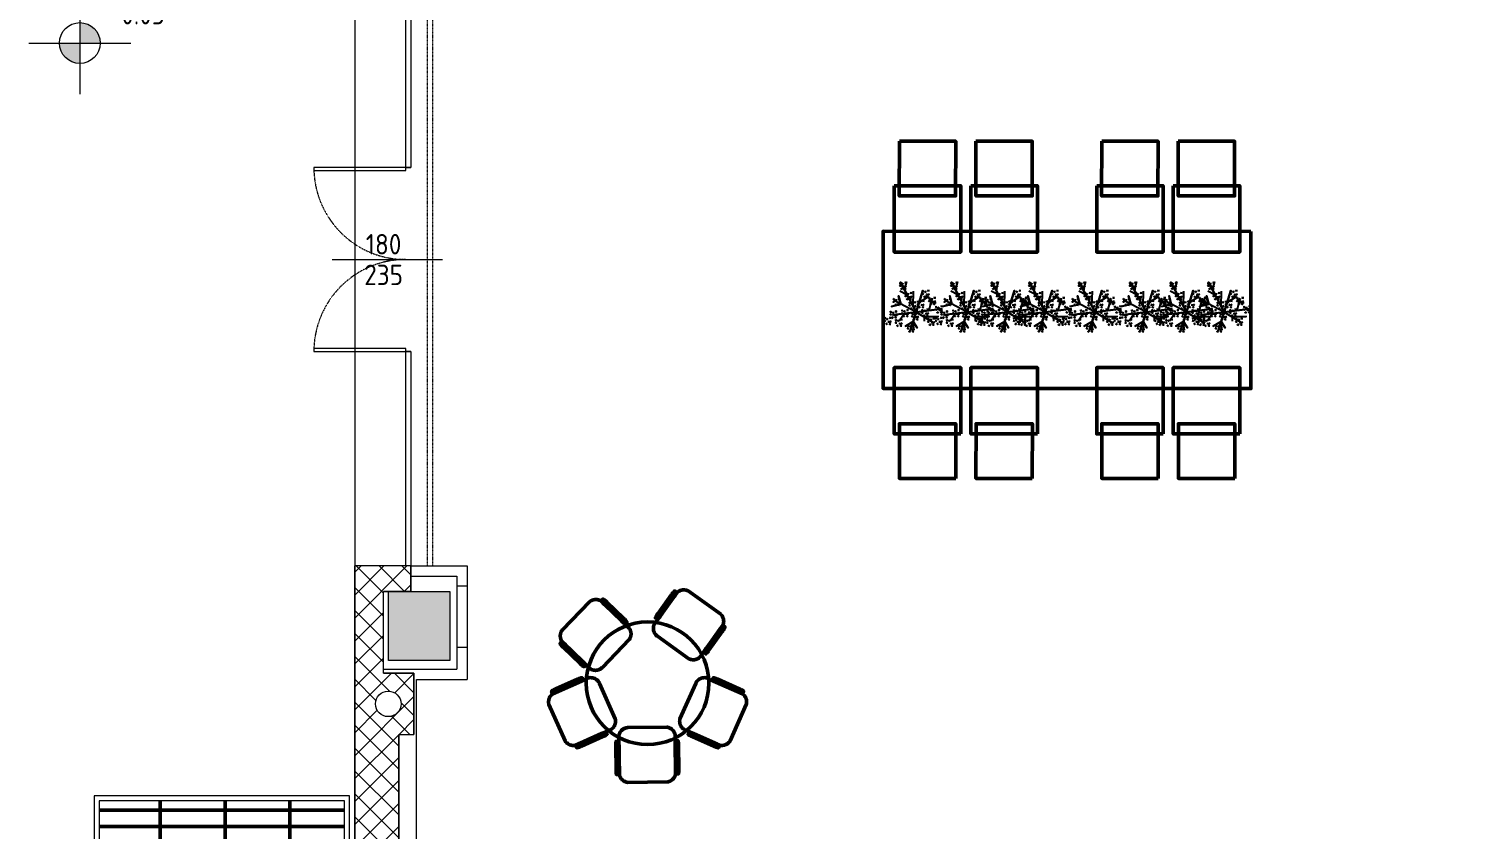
# Model space of a CAD drawing. Header units: millimetres. Extents: x 153 to 11230, y 154 to 10357.
# Drawn here: x 444 to 1851, y 1645 to 2430 of the extents above; entities that cross this region are included whole.
import ezdxf
from ezdxf.enums import TextEntityAlignment as Align

# ---------------------------------------------------------------- set-up
doc = ezdxf.new("R2010")
doc.units = ezdxf.units.MM
doc.linetypes.add('HIDDEN3', pattern=[0.25, 0.125, -0.125])
doc.linetypes.add('HIDDEN4', pattern=[0.125, 0.025, -0.1])
for name, color, linetype, lineweight in [('043_GRIGLIE_AERAZIONE_001-AM_0', 6, 'Continuous', 50), ('410_STRUTTURE_001-AM_0', 7, 'Continuous', 0), ('420_MURATURE_001-AM_0', 4, 'Continuous', 0), ('430_Tavolati', 3, 'Continuous', 0), ('430_TAVOLATI_001-AM_0', 3, 'Continuous', 0), ('439_TESTI_SERRAMENTI_001-AM_0', 11, 'Continuous', 0), ('441_SERRAMENTI_001-AM_0', 1, 'Continuous', 0), ('443_GRIGLIE_AERAZIONE_001-AM_0', 6, 'Continuous', 0), ('445_QUOTE_ALTIMETRICHE_001-AM_0', 2, 'Continuous', 0), ('461_LAYOUT_SCHEMA_001-AM_0', 11, 'Continuous', 50), ('490_CAMPITURE_001-AM_0', 9, 'Continuous', 0)]:
    doc.layers.add(name, color=color, linetype=linetype, lineweight=lineweight)
doc.layers.add('A-alberi e arbusti', color=75, linetype='Continuous')
doc.styles.get("Standard").update_dxf_attribs({"font": 'isocp.shx'})

# ---------------------------------------------------------------- blocks, each defined once
blk = doc.blocks.new('quota_alti_H20')
h = blk.add_hatch(color=256)
h.paths.add_polyline_path([(20, 0, 0.414214), (0, 20), (0, 0)])
h.paths.add_polyline_path([(-20, 0, 0.414214), (0, -20), (0, 0)])
for p, q in [((0, 50), (0, -50)), ((-50, 0), (50, 0))]:
    blk.add_line(p, q)
blk.add_circle((0, 0), 20)
blk.add_attdef('0.00', text='', height=20).set_placement((28.3, 28.3), align=Align.MIDDLE_LEFT)
blk = doc.blocks.new('P_180')
blk.add_line((90, 72), (90, -36))
for points in [[(0, 0), (3, 0), (3, 90), (0, 90)], [(177, 0), (180, 0), (180, 90), (177, 90)]]:
    blk.add_lwpolyline(points, close=True)
at = {"linetype": 'HIDDEN4'}
for centre, start, end in [((0, 0), 0, 90), ((180, 0), 90, 180)]:
    blk.add_arc(centre, 90, start, end, dxfattribs=at)
blk = doc.blocks.new('Etichetta_porte-H20')
for p in [(-15, 0), (15, 0)]:
    blk.add_attdef('000', text='', height=20, rotation=90).set_placement(p, align=Align.MIDDLE)
blk = doc.blocks.new('Ficus benjamin')
for points in [[(-501.904, 294.9983), (-502.0114, 294.7947), (-501.904, 294.9983), (-501.858, 294.8523), (-501.904, 294.9983), (-501.7285, 294.9775), (-501.904, 294.9983), (-501.7953, 295.0651), (-501.904, 294.9983), (-501.944, 295.1256), (-501.904, 294.9983), (-502.0637, 295.0173), (-501.904, 294.9983), (-502.0544, 294.919)], [(-501.924, 295.062), (-501.9776, 295.0939), (-501.924, 295.062), (-501.8978, 295.106), (-501.924, 295.062), (-501.9243, 295.0629), (-501.927, 295.0715), (-501.9201, 295.122)], [(-501.9838, 295.0078), (-502.0189, 295.0608)], [(-501.904, 294.9983), (-501.8829, 294.9316), (-501.8221, 294.8936), (-501.8326, 294.9002), (-501.8324, 294.8827)], [(-501.8496, 295.0317), (-501.7531, 295.0281), (-501.8496, 295.0317), (-501.8485, 295.0608)], [(-502.0078, 294.9436), (-502.0231, 294.8874), (-502.0078, 294.9436), (-502.0725, 294.9611), (-502.0078, 294.9436)], [(-501.9247, 294.959), (-501.9219, 294.8566)], [(-501.8162, 294.9879), (-501.7964, 294.9121)], [(-501.7964, 294.9121), (-501.8027, 294.9363), (-501.8124, 294.9139), (-501.8027, 294.9363), (-501.7668, 294.9324)], [(-501.9665, 294.8801), (-502.0153, 294.8558)], [(-501.9825, 294.8495), (-501.9671, 294.7895)]]:
    blk.add_lwpolyline(points)
for points in [[(-502.0259, 295.0972, -0.308986), (-502.0348, 295.0883, 3.109283)], [(-502.0259, 295.0972, 0.308986), (-502.0348, 295.0883, -3.109283)], [(-502.0017, 295.0953, 0.308986), (-502.0131, 295.09, -3.109283)], [(-502.0017, 295.0953, -0.308986), (-502.0131, 295.09, 3.109283)], [(-501.9529, 295.1131, 0.308986), (-501.9643, 295.1078, -3.109283)], [(-501.9529, 295.1131, -0.308986), (-501.9643, 295.1078, 3.109283)], [(-501.9555, 295.0986, 0.308986), (-501.9598, 295.0868, -3.109283)], [(-501.9555, 295.0986, -0.308986), (-501.9598, 295.0868, 3.109283)], [(-501.9428, 295.1356, -0.308986), (-501.9517, 295.1267, 3.109283)], [(-501.9428, 295.1356, 0.308986), (-501.9517, 295.1267, -3.109283)], [(-501.9447, 295.1017, 0.308986), (-501.9394, 295.0903, -3.109283)], [(-501.9447, 295.1017, -0.308986), (-501.9394, 295.0903, 3.109283)], [(-501.9317, 295.1095, -0.308986), (-501.935, 295.1216, 3.109283)], [(-501.9317, 295.1095, 0.308986), (-501.935, 295.1216, -3.109283)], [(-501.9187, 295.1337, 0.308986), (-501.9301, 295.1284, -3.109283)], [(-501.9187, 295.1337, -0.308986), (-501.9301, 295.1284, 3.109283)], [(-501.9259, 295.1167, -0.308986), (-501.915, 295.1104, 3.109283)], [(-501.9259, 295.1167, 0.308986), (-501.915, 295.1104, -3.109283)], [(-502.1109, 295.0624, 0.308986), (-502.1223, 295.0571, -3.109283)], [(-502.1109, 295.0624, -0.308986), (-502.1223, 295.0571, 3.109283)], [(-502.1134, 295.0479, 0.308986), (-502.1177, 295.036, -3.109283)], [(-502.1134, 295.0479, -0.308986), (-502.1177, 295.036, 3.109283)], [(-502.1008, 295.0848, -0.308986), (-502.1097, 295.0759, 3.109283)], [(-502.1008, 295.0848, 0.308986), (-502.1097, 295.0759, -3.109283)], [(-502.1027, 295.051, 0.308986), (-502.0974, 295.0396, -3.109283)], [(-502.1027, 295.051, -0.308986), (-502.0974, 295.0396, 3.109283)], [(-502.0897, 295.0588, -0.308986), (-502.093, 295.0709, 3.109283)], [(-502.0897, 295.0588, 0.308986), (-502.093, 295.0709, -3.109283)], [(-502.0766, 295.083, 0.308986), (-502.088, 295.0777, -3.109283)], [(-502.0766, 295.083, -0.308986), (-502.088, 295.0777, 3.109283)], [(-502.0839, 295.0659, -0.308986), (-502.073, 295.0596, 3.109283)], [(-502.0839, 295.0659, 0.308986), (-502.073, 295.0596, -3.109283)], [(-502.0713, 295.0188, 0.308986), (-502.0827, 295.0134, -3.109283)], [(-502.0713, 295.0188, -0.308986), (-502.0827, 295.0134, 3.109283)], [(-502.0792, 295.0441, 0.308986), (-502.0792, 295.0315, -3.109283)], [(-502.0792, 295.0441, -0.308986), (-502.0792, 295.0315, 3.109283)], [(-502.0738, 295.0042, 0.308986), (-502.0781, 294.9924, -3.109283)], [(-502.0738, 295.0042, -0.308986), (-502.0781, 294.9924, 3.109283)], [(-502.0612, 295.0412, -0.308986), (-502.0701, 295.0323, 3.109283)], [(-502.0612, 295.0412, 0.308986), (-502.0701, 295.0323, -3.109283)], [(-502.0631, 295.0073, 0.308986), (-502.0578, 294.9959, -3.109283)], [(-502.0631, 295.0073, -0.308986), (-502.0578, 294.9959, 3.109283)], [(-502.0501, 295.0151, -0.308986), (-502.0534, 295.0272, 3.109283)], [(-502.0501, 295.0151, 0.308986), (-502.0534, 295.0272, -3.109283)], [(-502.037, 295.0393, 0.308986), (-502.0484, 295.034, -3.109283)], [(-502.037, 295.0393, -0.308986), (-502.0484, 295.034, 3.109283)], [(-502.036, 295.0748, 0.308986), (-502.0474, 295.0694, -3.109283)], [(-502.036, 295.0748, -0.308986), (-502.0474, 295.0694, 3.109283)], [(-502.0443, 295.0223, -0.308986), (-502.0334, 295.016, 3.109283)], [(-502.0443, 295.0223, 0.308986), (-502.0334, 295.016, -3.109283)], [(-502.0385, 295.0602, 0.308986), (-502.0428, 295.0484, -3.109283)], [(-502.0385, 295.0602, -0.308986), (-502.0428, 295.0484, 3.109283)], [(-502.0396, 295.0004, 0.308986), (-502.0396, 294.9878, -3.109283)], [(-502.0396, 295.0004, -0.308986), (-502.0396, 294.9878, 3.109283)], [(-502.0278, 295.0633, 0.308986), (-502.0225, 295.0519, -3.109283)], [(-502.0278, 295.0633, -0.308986), (-502.0225, 295.0519, 3.109283)], [(-502.0148, 295.0711, -0.308986), (-502.0181, 295.0833, 3.109283)], [(-502.0148, 295.0711, 0.308986), (-502.0181, 295.0833, -3.109283)], [(-502.009, 295.0783, -0.308986), (-501.9981, 295.072, 3.109283)], [(-502.009, 295.0783, 0.308986), (-501.9981, 295.072, -3.109283)], [(-502.0043, 295.0564, 0.308986), (-502.0043, 295.0438, -3.109283)], [(-501.9933, 295.0096, 0.308986), (-502.0047, 295.0043, -3.109283)], [(-501.9933, 295.0096, -0.308986), (-502.0047, 295.0043, 3.109283)], [(-502.0043, 295.0564, -0.308986), (-502.0043, 295.0438, 3.109283)], [(-501.9832, 295.032, -0.308986), (-501.9921, 295.0231, 3.109283)], [(-501.9832, 295.032, 0.308986), (-501.9921, 295.0231, -3.109283)], [(-501.9851, 294.9982, 0.308986), (-501.9798, 294.9868, -3.109283)], [(-501.9851, 294.9982, -0.308986), (-501.9798, 294.9868, 3.109283)], [(-501.9721, 295.0059, -0.308986), (-501.9754, 295.0181, 3.109283)], [(-501.9721, 295.0059, 0.308986), (-501.9754, 295.0181, -3.109283)], [(-501.959, 295.0302, 0.308986), (-501.9704, 295.0248, -3.109283)], [(-501.959, 295.0302, -0.308986), (-501.9704, 295.0248, 3.109283)], [(-501.9663, 295.0131, -0.308986), (-501.9554, 295.0068, 3.109283)], [(-501.9663, 295.0131, 0.308986), (-501.9554, 295.0068, -3.109283)], [(-501.9243, 295.0311, 0.308986), (-501.9357, 295.0257, -3.109283)], [(-501.9243, 295.0311, -0.308986), (-501.9357, 295.0257, 3.109283)], [(-501.9268, 295.0165, 0.308986), (-501.9311, 295.0047, -3.109283)], [(-501.9268, 295.0165, -0.308986), (-501.9311, 295.0047, 3.109283)], [(-501.9212, 295.0948, 0.308986), (-501.9212, 295.0822, -3.109283)], [(-501.9142, 295.0535, -0.308986), (-501.9231, 295.0446, 3.109283)], [(-501.9142, 295.0535, 0.308986), (-501.9231, 295.0446, -3.109283)], [(-501.9212, 295.0948, -0.308986), (-501.9212, 295.0822, 3.109283)], [(-501.9161, 295.0196, 0.308986), (-501.9108, 295.0082, -3.109283)], [(-501.9161, 295.0196, -0.308986), (-501.9108, 295.0082, 3.109283)], [(-501.9031, 295.0274, -0.308986), (-501.9063, 295.0396, 3.109283)], [(-501.9031, 295.0274, 0.308986), (-501.9063, 295.0396, -3.109283)], [(-501.89, 295.0516, 0.308986), (-501.9014, 295.0463, -3.109283)], [(-501.89, 295.0516, -0.308986), (-501.9014, 295.0463, 3.109283)], [(-501.8972, 295.0346, -0.308986), (-501.8863, 295.0283, 3.109283)], [(-501.8972, 295.0346, 0.308986), (-501.8863, 295.0283, -3.109283)], [(-501.8926, 295.0127, 0.308986), (-501.8926, 295.0001, -3.109283)], [(-501.8926, 295.0127, -0.308986), (-501.8926, 295.0001, 3.109283)], [(-501.8557, 295.0063, 0.308986), (-501.8671, 295.001, -3.109283)], [(-501.8557, 295.0063, -0.308986), (-501.8671, 295.001, 3.109283)], [(-501.8456, 295.0287, -0.308986), (-501.8545, 295.0198, 3.109283)], [(-501.8456, 295.0287, 0.308986), (-501.8545, 295.0198, -3.109283)], [(-501.8345, 295.0026, -0.308986), (-501.8377, 295.0148, 3.109283)], [(-501.8345, 295.0026, 0.308986), (-501.8377, 295.0148, -3.109283)], [(-501.8214, 295.0268, 0.308986), (-501.8328, 295.0215, -3.109283)], [(-501.8214, 295.0268, -0.308986), (-501.8328, 295.0215, 3.109283)], [(-501.8286, 295.0098, -0.308986), (-501.8177, 295.0035, 3.109283)], [(-501.8286, 295.0098, 0.308986), (-501.8177, 295.0035, -3.109283)], [(-501.8148, 295.0675, 0.308986), (-501.8262, 295.0622, -3.109283)], [(-501.8148, 295.0675, -0.308986), (-501.8262, 295.0622, 3.109283)], [(-501.8173, 295.053, 0.308986), (-501.8216, 295.0411, -3.109283)], [(-501.8173, 295.053, -0.308986), (-501.8216, 295.0411, 3.109283)], [(-501.8047, 295.0899, -0.308986), (-501.8136, 295.081, 3.109283)], [(-501.8047, 295.0899, 0.308986), (-501.8136, 295.081, -3.109283)], [(-501.8066, 295.0561, 0.308986), (-501.8013, 295.0447, -3.109283)], [(-501.8066, 295.0561, -0.308986), (-501.8013, 295.0447, 3.109283)], [(-501.7936, 295.0638, -0.308986), (-501.7969, 295.076, 3.109283)], [(-501.7936, 295.0638, 0.308986), (-501.7969, 295.076, -3.109283)], [(-501.7805, 295.0881, 0.308986), (-501.7919, 295.0827, -3.109283)], [(-501.7805, 295.0881, -0.308986), (-501.7919, 295.0827, 3.109283)], [(-501.7878, 295.071, -0.308986), (-501.7769, 295.0647, 3.109283)], [(-501.7878, 295.071, 0.308986), (-501.7769, 295.0647, -3.109283)], [(-501.7831, 295.0492, 0.308986), (-501.7831, 295.0366, -3.109283)], [(-501.7831, 295.0492, -0.308986), (-501.7831, 295.0366, 3.109283)], [(-501.7517, 295.0069, -0.308986), (-501.7607, 294.998, 3.109283)], [(-501.7517, 295.0069, 0.308986), (-501.7607, 294.998, -3.109283)], [(-501.7276, 295.0051, 0.308986), (-501.739, 294.9998, -3.109283)], [(-501.7276, 295.0051, -0.308986), (-501.739, 294.9998, 3.109283)], [(-502.0505, 294.9327, 0.308986), (-502.0619, 294.9274, -3.109283)], [(-502.0505, 294.9327, -0.308986), (-502.0619, 294.9274, 3.109283)], [(-502.0531, 294.9181, 0.308986), (-502.0574, 294.9063, -3.109283)], [(-502.0531, 294.9181, -0.308986), (-502.0574, 294.9063, 3.109283)], [(-502.0404, 294.9551, -0.308986), (-502.0493, 294.9462, 3.109283)], [(-502.0404, 294.9551, 0.308986), (-502.0493, 294.9462, -3.109283)], [(-502.0424, 294.9212, 0.308986), (-502.037, 294.9098, -3.109283)], [(-502.0424, 294.9212, -0.308986), (-502.037, 294.9098, 3.109283)], [(-502.0294, 294.929, -0.308986), (-502.0326, 294.9412, 3.109283)], [(-502.0294, 294.929, 0.308986), (-502.0326, 294.9412, -3.109283)], [(-502.0163, 294.9532, 0.308986), (-502.0277, 294.9479, -3.109283)], [(-502.0163, 294.9532, -0.308986), (-502.0277, 294.9479, 3.109283)], [(-502.0235, 294.9362, -0.308986), (-502.0126, 294.9299, 3.109283)], [(-502.0235, 294.9362, 0.308986), (-502.0126, 294.9299, -3.109283)], [(-502.0189, 294.9143, 0.308986), (-502.0189, 294.9017, -3.109283)], [(-502.0189, 294.9143, -0.308986), (-502.0189, 294.9017, 3.109283)], [(-501.9958, 294.9951, 0.308986), (-502.0001, 294.9832, -3.109283)], [(-501.9958, 294.9951, -0.308986), (-502.0001, 294.9832, 3.109283)], [(-501.9594, 294.9157, -0.308986), (-501.9683, 294.9068, 3.109283)], [(-501.9594, 294.9157, 0.308986), (-501.9683, 294.9068, -3.109283)], [(-501.9616, 294.9913, 0.308986), (-501.9616, 294.9787, -3.109283)], [(-501.9616, 294.9913, -0.308986), (-501.9616, 294.9787, 3.109283)], [(-501.9418, 294.9567, 0.308986), (-501.9532, 294.9514, -3.109283)], [(-501.9418, 294.9567, -0.308986), (-501.9532, 294.9514, 3.109283)], [(-501.9484, 294.8896, -0.308986), (-501.9516, 294.9017, 3.109283)], [(-501.9484, 294.8896, 0.308986), (-501.9516, 294.9017, -3.109283)], [(-501.9443, 294.9422, 0.308986), (-501.9486, 294.9303, -3.109283)], [(-501.9443, 294.9422, -0.308986), (-501.9486, 294.9303, 3.109283)], [(-501.9353, 294.9138, 0.308986), (-501.9467, 294.9085, -3.109283)], [(-501.9353, 294.9138, -0.308986), (-501.9467, 294.9085, 3.109283)], [(-501.9317, 294.9791, -0.308986), (-501.9406, 294.9702, 3.109283)], [(-501.9317, 294.9791, 0.308986), (-501.9406, 294.9702, -3.109283)], [(-501.9336, 294.9453, 0.308986), (-501.9283, 294.9339, -3.109283)], [(-501.9336, 294.9453, -0.308986), (-501.9283, 294.9339, 3.109283)], [(-501.9206, 294.9531, -0.308986), (-501.9238, 294.9652, 3.109283)], [(-501.9206, 294.9531, 0.308986), (-501.9238, 294.9652, -3.109283)], [(-501.9075, 294.9773, 0.308986), (-501.9189, 294.972, -3.109283)], [(-501.9075, 294.9773, -0.308986), (-501.9189, 294.972, 3.109283)], [(-501.9147, 294.9602, -0.308986), (-501.9038, 294.9539, 3.109283)], [(-501.9147, 294.9602, 0.308986), (-501.9038, 294.9539, -3.109283)], [(-501.9101, 294.9384, 0.308986), (-501.9101, 294.9258, -3.109283)], [(-501.9101, 294.9384, -0.308986), (-501.9101, 294.9258, 3.109283)], [(-501.8863, 294.948, 0.308986), (-501.8977, 294.9427, -3.109283)], [(-501.8863, 294.948, -0.308986), (-501.8977, 294.9427, 3.109283)], [(-501.8888, 294.9334, 0.308986), (-501.8932, 294.9216, -3.109283)], [(-501.8888, 294.9334, -0.308986), (-501.8932, 294.9216, 3.109283)], [(-501.8762, 294.9704, -0.308986), (-501.8851, 294.9615, 3.109283)], [(-501.8762, 294.9704, 0.308986), (-501.8851, 294.9615, -3.109283)], [(-501.8781, 294.9365, 0.308986), (-501.8728, 294.9251, -3.109283)], [(-501.8781, 294.9365, -0.308986), (-501.8728, 294.9251, 3.109283)], [(-501.8651, 294.9443, -0.308986), (-501.8684, 294.9565, 3.109283)], [(-501.8651, 294.9443, 0.308986), (-501.8684, 294.9565, -3.109283)], [(-501.852, 294.9685, 0.308986), (-501.8635, 294.9632, -3.109283)], [(-501.852, 294.9685, -0.308986), (-501.8635, 294.9632, 3.109283)], [(-501.8582, 294.9917, 0.308986), (-501.8625, 294.9799, -3.109283)], [(-501.8582, 294.9917, -0.308986), (-501.8625, 294.9799, 3.109283)], [(-501.8593, 294.9515, -0.308986), (-501.8484, 294.9452, 3.109283)], [(-501.8593, 294.9515, 0.308986), (-501.8484, 294.9452, -3.109283)], [(-501.8546, 294.9296, 0.308986), (-501.8546, 294.917, -3.109283)], [(-501.8546, 294.9296, -0.308986), (-501.8546, 294.917, 3.109283)], [(-501.841, 294.9001, -0.308986), (-501.85, 294.8912, 3.109283)], [(-501.841, 294.9001, 0.308986), (-501.85, 294.8912, -3.109283)], [(-501.8475, 294.9948, 0.308986), (-501.8422, 294.9834, -3.109283)], [(-501.8475, 294.9948, -0.308986), (-501.8422, 294.9834, 3.109283)], [(-501.824, 294.9879, 0.308986), (-501.824, 294.9753, -3.109283)], [(-501.824, 294.9879, -0.308986), (-501.824, 294.9753, 3.109283)], [(-501.8086, 294.9264, 0.308986), (-501.82, 294.9211, -3.109283)], [(-501.8086, 294.9264, -0.308986), (-501.82, 294.9211, 3.109283)], [(-501.8111, 294.9119, 0.308986), (-501.8154, 294.9001, -3.109283)], [(-501.8111, 294.9119, -0.308986), (-501.8154, 294.9001, 3.109283)], [(-501.7985, 294.9489, -0.308986), (-501.8074, 294.94, 3.109283)], [(-501.7985, 294.9489, 0.308986), (-501.8074, 294.94, -3.109283)], [(-501.8004, 294.915, 0.308986), (-501.7951, 294.9036, -3.109283)], [(-501.8004, 294.915, -0.308986), (-501.7951, 294.9036, 3.109283)], [(-501.7874, 294.9228, -0.308986), (-501.7907, 294.9349, 3.109283)], [(-501.7874, 294.9228, 0.308986), (-501.7907, 294.9349, -3.109283)], [(-501.7743, 294.947, 0.308986), (-501.7857, 294.9417, -3.109283)], [(-501.7743, 294.947, -0.308986), (-501.7857, 294.9417, 3.109283)], [(-501.7816, 294.93, -0.308986), (-501.7707, 294.9237, 3.109283)], [(-501.7816, 294.93, 0.308986), (-501.7707, 294.9237, -3.109283)], [(-501.7769, 294.9081, 0.308986), (-501.7769, 294.8955, -3.109283)], [(-501.7769, 294.9081, -0.308986), (-501.7769, 294.8955, 3.109283)], [(-501.7619, 294.9845, 0.308986), (-501.7733, 294.9792, -3.109283)], [(-501.7619, 294.9845, -0.308986), (-501.7733, 294.9792, 3.109283)], [(-501.7644, 294.97, 0.308986), (-501.7687, 294.9582, -3.109283)], [(-501.7644, 294.97, -0.308986), (-501.7687, 294.9582, 3.109283)], [(-501.7537, 294.9731, 0.308986), (-501.7484, 294.9617, -3.109283)], [(-501.7537, 294.9731, -0.308986), (-501.7484, 294.9617, 3.109283)], [(-501.7407, 294.9809, -0.308986), (-501.7439, 294.993, 3.109283)], [(-501.7407, 294.9809, 0.308986), (-501.7439, 294.993, -3.109283)], [(-501.7348, 294.988, -0.308986), (-501.7239, 294.9817, 3.109283)], [(-501.7348, 294.988, 0.308986), (-501.7239, 294.9817, -3.109283)], [(-501.7302, 294.9662, 0.308986), (-501.7302, 294.9536, -3.109283)], [(-501.7302, 294.9662, -0.308986), (-501.7302, 294.9536, 3.109283)], [(-502.0069, 294.8227, 0.308986), (-502.0183, 294.8174, -3.109283)], [(-502.0069, 294.8227, -0.308986), (-502.0183, 294.8174, 3.109283)], [(-502.0095, 294.8082, 0.308986), (-502.0138, 294.7963, -3.109283)], [(-502.0095, 294.8082, -0.308986), (-502.0138, 294.7963, 3.109283)], [(-501.9968, 294.8451, -0.308986), (-502.0057, 294.8362, 3.109283)], [(-501.9968, 294.8451, 0.308986), (-502.0057, 294.8362, -3.109283)], [(-501.9987, 294.8113, 0.308986), (-501.9934, 294.7999, -3.109283)], [(-501.9987, 294.8113, -0.308986), (-501.9934, 294.7999, 3.109283)], [(-501.9857, 294.8191, -0.308986), (-501.989, 294.8312, 3.109283)], [(-501.9857, 294.8191, 0.308986), (-501.989, 294.8312, -3.109283)], [(-501.9726, 294.8433, 0.308986), (-501.9841, 294.838, -3.109283)], [(-501.9726, 294.8433, -0.308986), (-501.9841, 294.838, 3.109283)], [(-501.9695, 294.8933, 0.308986), (-501.9809, 294.8879, -3.109283)], [(-501.9695, 294.8933, -0.308986), (-501.9809, 294.8879, 3.109283)], [(-501.9799, 294.8262, -0.308986), (-501.969, 294.8199, 3.109283)], [(-501.9799, 294.8262, 0.308986), (-501.969, 294.8199, -3.109283)], [(-501.9752, 294.8044, 0.308986), (-501.9752, 294.7918, -3.109283)], [(-501.9721, 294.8787, 0.308986), (-501.9764, 294.8669, -3.109283)], [(-501.9721, 294.8787, -0.308986), (-501.9764, 294.8669, 3.109283)], [(-501.9752, 294.8044, -0.308986), (-501.9752, 294.7918, 3.109283)], [(-501.9614, 294.8818, 0.308986), (-501.956, 294.8704, -3.109283)], [(-501.9614, 294.8818, -0.308986), (-501.956, 294.8704, 3.109283)], [(-501.9425, 294.8968, -0.308986), (-501.9316, 294.8905, 3.109283)], [(-501.9425, 294.8968, 0.308986), (-501.9316, 294.8905, -3.109283)], [(-501.9379, 294.8749, 0.308986), (-501.9379, 294.8623, -3.109283)], [(-501.9379, 294.8749, -0.308986), (-501.9379, 294.8623, 3.109283)], [(-501.8512, 294.8777, 0.308986), (-501.8626, 294.8724, -3.109283)], [(-501.8512, 294.8777, -0.308986), (-501.8626, 294.8724, 3.109283)], [(-501.8537, 294.8632, 0.308986), (-501.858, 294.8513, -3.109283)], [(-501.8537, 294.8632, -0.308986), (-501.858, 294.8513, 3.109283)], [(-501.843, 294.8663, 0.308986), (-501.8377, 294.8549, -3.109283)], [(-501.843, 294.8663, -0.308986), (-501.8377, 294.8549, 3.109283)], [(-501.83, 294.874, -0.308986), (-501.8332, 294.8862, 3.109283)], [(-501.83, 294.874, 0.308986), (-501.8332, 294.8862, -3.109283)], [(-501.8169, 294.8983, 0.308986), (-501.8283, 294.8929, -3.109283)], [(-501.8169, 294.8983, -0.308986), (-501.8283, 294.8929, 3.109283)], [(-501.8241, 294.8812, -0.308986), (-501.8132, 294.8749, 3.109283)], [(-501.8241, 294.8812, 0.308986), (-501.8132, 294.8749, -3.109283)], [(-501.8195, 294.8594, 0.308986), (-501.8195, 294.8468, -3.109283)], [(-501.8195, 294.8594, -0.308986), (-501.8195, 294.8468, 3.109283)]]:
    blk.add_lwpolyline(points, format="xyb")
blk = doc.blocks.new('ARD Chair- KARTELL_Piuma')
for points in [[(-275, 149), (-275, 191), (-275, 191), (-275, 192), (-275, 193), (-275, 194), (-275, 195), (-275, 195), (-274, 196), (-274, 197), (-274, 198), (-274, 199), (-274, 200), (-273, 201), (-273, 202), (-273, 203), (-272, 204), (-272, 205), (-272, 206), (-271, 207), (-271, 208), (-270, 209), (-270, 210), (-269, 211), (-269, 212), (-268, 213), (-268, 215), (-267, 216), (-266, 217), (-266, 218), (-265, 219), (-264, 221), (-263, 222), (-263, 223), (-262, 225), (-261, 226), (-260, 227), (-260, 228), (-259, 230), (-258, 231), (-257, 232), (-256, 233), (-255, 234), (-254, 235), (-253, 237), (-252, 238), (-251, 239), (-250, 240), (-249, 241), (-248, 242), (-247, 243), (-246, 244), (-245, 245), (-244, 246), (-243, 247), (-242, 248), (-240, 249), (-239, 249), (-238, 250), (-237, 251), (-236, 252), (-234, 253), (-233, 254), (-232, 254), (-230, 255), (-229, 256), (-228, 257), (-227, 257), (-225, 258), (-224, 259), (-223, 259), (-222, 260), (-220, 261), (-219, 261), (-218, 262), (-217, 262), (-216, 263), (-214, 263), (-213, 264), (-212, 264), (-211, 265), (-210, 265), (-209, 265), (-208, 266), (-207, 266), (-206, 266), (-205, 267), (-204, 267), (-203, 267), (-202, 267), (-201, 267), (-201, 268), (-200, 268), (-199, 268), (-198, 268), (-197, 268), (-196, 268), (-196, 268), (183, 268)], [(275, 149), (275, -191), (275, -191), (275, -192), (275, -193), (275, -194), (275, -195), (275, -195), (274, -196), (274, -197), (274, -198), (274, -199), (274, -200), (273, -201), (273, -202), (273, -203), (272, -204), (272, -205), (272, -206), (271, -207), (271, -208), (270, -209), (270, -210), (269, -211), (269, -212), (268, -213), (268, -215), (267, -216), (266, -217), (266, -218), (265, -219), (264, -221), (263, -222), (263, -223), (262, -225), (261, -226), (260, -227), (260, -228), (259, -230), (258, -231), (257, -232), (256, -233), (255, -234), (254, -235), (253, -237), (252, -238), (251, -239), (250, -240), (249, -241), (248, -242), (247, -243), (246, -244), (245, -245), (244, -246), (243, -247), (242, -248), (240, -249), (239, -249), (238, -250), (237, -251), (236, -252), (234, -253), (233, -254), (232, -254), (230, -255), (229, -256), (228, -257), (227, -257), (225, -258), (224, -259), (223, -259), (222, -260), (220, -261), (219, -261), (218, -262), (217, -262), (216, -263), (214, -263), (213, -264), (212, -264), (211, -265), (210, -265), (209, -265), (208, -266), (207, -266), (206, -266), (205, -267), (204, -267), (203, -267), (202, -267), (201, -267), (201, -268), (200, -268), (199, -268), (198, -268), (197, -268), (196, -268), (196, -268), (-196, -268), (-196, -268), (-197, -268), (-198, -268), (-199, -268), (-200, -268), (-201, -268), (-201, -267), (-202, -267), (-203, -267), (-204, -267), (-205, -267), (-206, -266), (-207, -266), (-208, -266), (-209, -265), (-210, -265), (-211, -265), (-212, -264), (-213, -264), (-214, -263), (-216, -263), (-217, -262), (-218, -262), (-219, -261), (-220, -261), (-222, -260), (-223, -259), (-224, -259), (-225, -258), (-227, -257), (-228, -257), (-229, -256), (-230, -255), (-232, -254), (-233, -254), (-234, -253), (-236, -252), (-237, -251), (-238, -250), (-239, -249), (-240, -249), (-242, -248), (-243, -247), (-244, -246), (-245, -245), (-246, -244), (-247, -243), (-248, -242), (-249, -241), (-250, -240), (-251, -239), (-252, -238), (-253, -237), (-254, -235), (-255, -234), (-256, -233), (-257, -232), (-258, -231), (-259, -230), (-260, -228), (-260, -227), (-261, -226), (-262, -225), (-263, -223), (-263, -222), (-264, -221), (-265, -219), (-266, -218), (-266, -217), (-267, -216), (-268, -215), (-268, -213), (-269, -212), (-269, -211), (-270, -210), (-270, -209), (-271, -208), (-271, -207), (-272, -206), (-272, -205), (-272, -204), (-273, -203), (-273, -202), (-273, -201), (-274, -200), (-274, -199), (-274, -198), (-274, -197), (-274, -196), (-275, -195), (-275, -195), (-275, -194), (-275, -193), (-275, -192), (-275, -191), (-275, -191), (-275, 149)], [(183, 268), (185, 268), (186, 268), (188, 268), (189, 268), (191, 268), (192, 268), (194, 267), (195, 267), (197, 267), (198, 267), (200, 267), (201, 266), (203, 266), (204, 266), (206, 265), (207, 265), (209, 265), (210, 264), (211, 264), (213, 263), (214, 263), (216, 262), (217, 262), (218, 261), (220, 261), (221, 260), (222, 259), (224, 259), (225, 258), (226, 257), (228, 257), (229, 256), (230, 255), (232, 254), (233, 254), (234, 253), (236, 252), (237, 251), (238, 250), (239, 249), (240, 249), (242, 248), (243, 247), (244, 246), (245, 245), (246, 244), (247, 243), (248, 242), (249, 241), (250, 240), (251, 239), (252, 238), (253, 237), (254, 235), (255, 234), (256, 233), (257, 232), (258, 231), (259, 230), (260, 228), (260, 227), (261, 226), (262, 225), (263, 223), (263, 222), (264, 221), (265, 219), (266, 218), (266, 217), (267, 216), (268, 215), (268, 213), (269, 212), (269, 211), (270, 210), (270, 209), (271, 208), (271, 207), (272, 206), (272, 205), (272, 204), (273, 203), (273, 202), (273, 201), (274, 200), (274, 199), (274, 198), (274, 197), (274, 196), (275, 195), (275, 195), (275, 194), (275, 193), (275, 192), (275, 191), (275, 191), (275, 149)]]:
    blk.add_lwpolyline(points)
for points in [[(-280, 134), (-280, 134), (-280, 134), (-280, 134), (-280, 134), (-280, 134), (-280, 134), (-280, 134), (-280, 134), (-280, 134), (-280, 134), (-280, 134), (-280, 134), (-280, 134), (-280, 134), (-280, 134), (-280, 134), (-280, 134), (-280, 134), (-280, 134), (-280, 134), (-280, 134), (-280, 134), (-280, 134), (-280, 134), (-280, 134), (-280, 134), (-280, 134), (-280, 134), (-280, 134), (-280, 134), (-280, 134), (-280, 134), (-280, 134), (-280, 134), (-280, 134), (-280, 134), (-280, 134), (-280, 134), (-280, 134), (-280, 134), (-280, 134), (-280, 133), (-280, 133), (-280, 133), (-280, 133), (-279, 133), (-279, 133), (-279, 133), (-279, 133), (-279, 133), (-279, 133), (-279, 132), (-279, 132), (-279, 132), (-279, 132), (-279, 131), (-278, 131), (-278, 130), (-278, 129), (-278, 128), (-278, 128), (-278, 127), (-278, 126), (-277, 125), (-277, 123), (-277, 121), (-277, 118), (-276, 116), (-276, 113), (-276, 110), (-276, 107), (-276, 104), (-275, 101), (-275, 98), (-275, 96), (-275, 93), (-275, 91), (-275, 89), (-275, 87), (-275, -144), (-275, -146), (-275, -148), (-275, -150), (-275, -152), (-275, -155), (-275, -158), (-276, -161), (-276, -164), (-276, -167), (-276, -170), (-276, -172), (-277, -175), (-277, -177), (-277, -179), (-277, -181), (-278, -182), (-278, -183), (-278, -185), (-278, -187), (-279, -188), (-279, -188), (-279, -189), (-279, -189), (-279, -190), (-279, -190), (-279, -190), (-279, -190), (-279, -190), (-279, -190), (-279, -190), (-279, -190), (-279, -190), (-279, -190), (-279, -190), (-279, -190), (-279, -190), (-279, -190), (-279, -190), (-279, -190), (-279, -191), (-279, -191), (-280, -191), (-280, -191), (-280, -191), (-280, -191), (-280, -191), (-280, -191), (-280, -191), (-280, -191), (-280, -191), (-280, -191), (-280, -191), (-280, -191), (-280, -191), (-280, -191), (-280, -191), (-280, -191), (-280, -191), (-280, -191), (-280, -191), (-280, -191), (-280, -191), (-280, -191), (-280, -191), (-280, -191), (-280, -191), (-280, -191), (-280, -191), (-280, -191), (-303, -191), (-303, -191), (-303, -191), (-303, -191), (-303, -191), (-303, -191), (-303, -191), (-303, -191), (-303, -191), (-303, -191), (-303, -191), (-303, -191), (-303, -191), (-303, -191), (-303, -191), (-303, -191), (-303, -191), (-303, -191), (-303, -191), (-303, -191), (-303, -191), (-303, -191), (-303, -191), (-303, -191), (-303, -191), (-303, -191), (-303, -191), (-303, -191), (-303, -191), (-303, -191), (-303, -190), (-303, -190), (-303, -190), (-303, -190), (-303, -190), (-303, -190), (-303, -190), (-303, -190), (-303, -190), (-303, -190), (-303, -190), (-303, -190), (-303, -190), (-303, -190), (-303, -190), (-303, -190), (-303, -189), (-304, -189), (-304, -188), (-304, -188), (-304, -187), (-304, -185), (-305, -183), (-305, -182), (-305, -181), (-305, -179), (-306, -177), (-306, -175), (-306, -172), (-306, -170), (-306, -167), (-307, -164), (-307, -161), (-307, -158), (-307, -155), (-307, -152), (-307, -150), (-307, -148), (-307, -146), (-307, -144), (-307, 87), (-307, 89), (-307, 91), (-307, 93), (-307, 96), (-307, 98), (-307, 101), (-307, 104), (-307, 107), (-306, 110), (-306, 113), (-306, 116), (-306, 118), (-306, 121), (-305, 123), (-305, 125), (-305, 126), (-305, 127), (-304, 128), (-304, 130), (-304, 131), (-304, 132), (-304, 132), (-303, 133), (-303, 133), (-303, 133), (-303, 133), (-303, 133), (-303, 133), (-303, 134), (-303, 134), (-303, 134), (-303, 134), (-303, 134), (-303, 134), (-303, 134), (-303, 134), (-303, 134), (-303, 134), (-303, 134), (-303, 134), (-303, 134), (-303, 134), (-303, 134), (-303, 134), (-303, 134), (-303, 134), (-303, 134), (-303, 134), (-303, 134), (-303, 134), (-303, 134), (-303, 134), (-303, 134), (-303, 134), (-303, 134), (-303, 134), (-303, 134), (-303, 134), (-303, 134), (-303, 134), (-303, 134), (-303, 134), (-303, 134), (-303, 134), (-303, 134), (-303, 134), (-303, 134), (-303, 134), (-303, 134)], [(302, 134), (302, 134), (302, 134), (302, 134), (302, 134), (302, 134), (302, 134), (302, 134), (302, 134), (302, 134), (302, 134), (302, 134), (302, 134), (302, 134), (302, 134), (302, 134), (302, 134), (302, 134), (302, 134), (302, 134), (302, 134), (302, 134), (302, 134), (302, 134), (302, 134), (302, 134), (302, 134), (302, 134), (302, 134), (302, 134), (302, 134), (302, 134), (302, 134), (302, 134), (302, 134), (303, 134), (303, 134), (303, 134), (303, 134), (303, 134), (303, 134), (303, 134), (303, 133), (303, 133), (303, 133), (303, 133), (303, 133), (303, 133), (303, 133), (303, 133), (303, 133), (303, 133), (303, 132), (303, 132), (303, 132), (304, 132), (304, 131), (304, 131), (304, 130), (304, 129), (304, 128), (304, 128), (305, 127), (305, 126), (305, 125), (305, 123), (306, 121), (306, 118), (306, 116), (306, 113), (306, 110), (307, 107), (307, 104), (307, 101), (307, 98), (307, 96), (307, 93), (307, 91), (307, 89), (307, 87), (307, -144), (307, -146), (307, -148), (307, -150), (307, -152), (307, -155), (307, -158), (307, -161), (307, -164), (306, -167), (306, -170), (306, -172), (306, -175), (306, -177), (305, -179), (305, -181), (305, -182), (305, -183), (304, -185), (304, -187), (304, -188), (304, -188), (304, -189), (303, -189), (303, -190), (303, -190), (303, -190), (303, -190), (303, -190), (303, -190), (303, -190), (303, -190), (303, -190), (303, -190), (303, -190), (303, -190), (303, -190), (303, -190), (303, -190), (303, -190), (303, -191), (303, -191), (303, -191), (303, -191), (303, -191), (303, -191), (303, -191), (303, -191), (303, -191), (303, -191), (303, -191), (303, -191), (303, -191), (303, -191), (303, -191), (303, -191), (303, -191), (303, -191), (303, -191), (303, -191), (303, -191), (303, -191), (303, -191), (303, -191), (303, -191), (303, -191), (303, -191), (303, -191), (303, -191), (303, -191), (280, -191), (280, -191), (280, -191), (280, -191), (280, -191), (280, -191), (280, -191), (280, -191), (280, -191), (280, -191), (280, -191), (280, -191), (280, -191), (280, -191), (280, -191), (280, -191), (280, -191), (280, -191), (280, -191), (280, -191), (280, -191), (280, -191), (280, -191), (280, -191), (280, -191), (280, -191), (280, -191), (280, -191), (279, -191), (279, -191), (279, -190), (279, -190), (279, -190), (279, -190), (279, -190), (279, -190), (279, -190), (279, -190), (279, -190), (279, -190), (279, -190), (279, -190), (279, -190), (279, -190), (279, -190), (279, -190), (279, -189), (279, -189), (279, -188), (279, -188), (278, -187), (278, -185), (278, -183), (278, -182), (277, -181), (277, -179), (277, -177), (277, -175), (276, -172), (276, -170), (276, -167), (276, -164), (276, -161), (275, -158), (275, -155), (275, -152), (275, -150), (275, -148), (275, -146), (275, -144), (275, 87), (275, 89), (275, 91), (275, 93), (275, 96), (275, 98), (275, 101), (276, 104), (276, 107), (276, 110), (276, 113), (276, 116), (277, 118), (277, 121), (277, 123), (277, 125), (278, 126), (278, 127), (278, 128), (278, 130), (279, 131), (279, 132), (279, 132), (279, 133), (279, 133), (279, 133), (279, 133), (279, 133), (279, 133), (279, 134), (279, 134), (279, 134), (279, 134), (279, 134), (279, 134), (279, 134), (279, 134), (279, 134), (279, 134), (279, 134), (279, 134), (279, 134), (280, 134), (280, 134), (280, 134), (280, 134), (280, 134), (280, 134), (280, 134), (280, 134), (280, 134), (280, 134), (280, 134), (280, 134), (280, 134), (280, 134), (280, 134), (280, 134), (280, 134), (280, 134), (280, 134), (280, 134), (280, 134), (280, 134), (280, 134), (280, 134), (280, 134), (280, 134), (280, 134), (280, 134)]]:
    blk.add_lwpolyline(points, close=True)
blk = doc.blocks.new('tavolo tondo')
blk.add_circle((-8934.2, 19068.2), 60)
at = {"zscale": 0.1}
for p, xscale, yscale, rotation in [((-8894.1, 19125.4), 0.1, 0.1, 144.3842503752878), ((-8985, 19115.5), 0.1, 0.1, 225.9766217494749), ((-8998.3, 19040.5), -0.1, 0.09999999999999998, 293.9729625341886), ((-8870, 19040.5), 0.1, 0.1, 66.02703746581139), ((-8934.5, 18998.2), -0.1000000000000002, 0.1000000000000001, 0.6564344396342479)]:
    blk.add_blockref('ARD Chair- KARTELL_Piuma', p, dxfattribs=dict(at, xscale=xscale, yscale=yscale, rotation=rotation))

msp = doc.modelspace()

# ---------------------------------------------------------------- hatches: boundary and pattern name
at = {"layer": '043_GRIGLIE_AERAZIONE_001-AM_0'}
h = msp.add_hatch(dxfattribs=at)
h.set_pattern_fill('GRATE', color=256, scale=20, style=0)
h.set_pattern_definition([(0, (763.315, 379.208), (0, 15.875), []), (90, (763.315, 379.21), (-63.5, 4e-15), [])])
h.paths.add_polyline_path([(513.315, 1674.208), (513.315, 534.208), (753.334, 534.208), (753.334, 1674.208)])
at = {"layer": '410_STRUTTURE_001-AM_0'}
msp.add_hatch(color=256, dxfattribs=at).paths.add_polyline_path([(796.317, 1879.208), (856.317, 1879.208), (856.317, 1811.8), (796.317, 1811.8)])
at = {"layer": '490_CAMPITURE_001-AM_0'}
h = msp.add_hatch(dxfattribs=at)
h.set_pattern_fill('ANSI37', color=256, scale=5, style=0)
h.set_pattern_definition([(45, (183.315, 9445.208), (-11.22532, 11.22532), []), (135, (183.315, 9445.208), (-11.22532, -11.22532), [])])
h.paths.add_polyline_path([(5063.315, 434.208), (5038.315, 434.208), (5038.315, 407.208), (4434.315, 407.208), (4434.315, 422.208), (806.315, 422.208), (806.315, 1739.39), (821.315, 1739.182), (821.315, 1799.182), (791.315, 1799.208), (791.315, 1879.208), (818.315, 1879.208), (818.315, 1904.208), (763.315, 1904.208), (763.315, 379.208), (5063.315, 379.208)])
h.paths.add_polyline_path([(2649.7, 400.813, -1), (2674.7, 400.813, -1)], flags=16)
h.paths.add_polyline_path([(1201.7, 400.813, -1), (1176.7, 400.813, -1)], flags=16)
h.paths.add_polyline_path([(3776.508, 400.813, -1), (3801.508, 400.813, -1)], flags=16)
h.paths.add_polyline_path([(783.603, 1769.21, -1), (808.603, 1769.21, -1)], flags=16)
h.paths.add_polyline_path([(4910.317, 393.477, -1), (4935.317, 393.477, -1)], flags=16)

# ---------------------------------------------------------------- linework, layer by layer
at = {"layer": '410_STRUTTURE_001-AM_0'}
msp.add_lwpolyline([(796.317, 1879.208), (856.317, 1879.208), (856.317, 1811.8), (796.317, 1811.8)], close=True, dxfattribs=at)
msp.add_lwpolyline([(796.317, 1879.208), (856.317, 1879.208), (856.317, 1811.8), (796.317, 1811.8)], close=True, dxfattribs=at)
at = {"layer": '420_MURATURE_001-AM_0'}
for p, q in [((763.315, 379.208), (763.315, 1904.208)), ((818.315, 1904.208), (763.315, 1904.208)), ((763.315, 379.208), (763.315, 1904.208)), ((818.315, 1904.208), (763.315, 1904.208)), ((818.315, 1904.208), (818.315, 1879.208)), ((818.315, 1904.208), (818.315, 1879.208)), ((791.315, 1799.208), (791.315, 1879.208)), ((818.315, 1879.208), (791.315, 1879.208)), ((791.315, 1799.208), (791.315, 1879.208)), ((818.315, 1879.208), (791.315, 1879.208)), ((791.315, 1799.208), (821.315, 1799.182)), ((791.315, 1799.208), (821.315, 1799.182)), ((821.315, 1799.182), (821.315, 1739.182)), ((821.315, 1799.182), (821.315, 1739.39)), ((806.315, 1739.39), (806.315, 422.208)), ((806.315, 1739.39), (821.315, 1739.39)), ((806.315, 1739.39), (806.315, 422.208)), ((806.315, 1739.39), (821.315, 1739.39))]:
    msp.add_line(p, q, dxfattribs=at)
msp.add_circle((796.103, 1769.21), 12.5, dxfattribs=at)
msp.add_circle((796.103, 1769.21), 12.5, dxfattribs=at)
msp.add_circle((796.103, 1769.21), 12.5, dxfattribs=at)
msp.add_circle((796.103, 1769.21), 12.5, dxfattribs=at)
at = {"layer": '430_Tavolati'}
msp.add_line((823.815, 552.218), (823.815, 1793.208), dxfattribs=at)
at = {"layer": '430_TAVOLATI_001-AM_0', "linetype": 'Continuous'}
for p, q in [((818.315, 1904.208), (873.315, 1904.208)), ((818.315, 1904.208), (873.315, 1904.208)), ((873.315, 1904.208), (873.315, 1809.208)), ((873.315, 1904.208), (873.315, 1793.208)), ((818.315, 1894.208), (863.315, 1894.208)), ((863.315, 1894.208), (863.315, 1803.208))]:
    msp.add_line(p, q, dxfattribs=at)
at = {"layer": '430_TAVOLATI_001-AM_0'}
for p, q in [((873.315, 1884.299), (863.315, 1884.299)), ((873.315, 1884.299), (863.315, 1884.299)), ((873.315, 1824.299), (863.315, 1824.299)), ((873.315, 1824.299), (863.315, 1824.299)), ((791.315, 1803.208), (863.315, 1803.208)), ((823.815, 1793.208), (873.315, 1793.208)), ((823.815, 1522.21), (823.815, 1793.208))]:
    msp.add_line(p, q, dxfattribs=at)
at = {"layer": '441_SERRAMENTI_001-AM_0'}
msp.add_line((763.315, 2504.208), (763.315, 1904.208), dxfattribs=at)
at = {"layer": '441_SERRAMENTI_001-AM_0', "linetype": 'Continuous'}
for p, q in [((813.315, 2294.208), (813.315, 2504.208)), ((818.315, 2504.208), (818.315, 2294.208)), ((813.315, 2294.208), (818.315, 2294.208)), ((818.315, 2294.208), (813.315, 2294.208)), ((813.315, 2294.208), (818.315, 2294.208)), ((818.315, 2294.208), (813.315, 2294.208)), ((813.315, 1904.208), (813.315, 2114.208)), ((818.315, 2114.208), (813.315, 2114.208)), ((813.315, 2114.208), (818.315, 2114.208)), ((818.315, 2114.208), (813.315, 2114.208)), ((813.315, 2114.208), (818.315, 2114.208)), ((818.315, 2114.208), (818.315, 1904.208)), ((818.315, 1904.208), (813.315, 1904.208)), ((818.315, 1904.208), (813.315, 1904.208))]:
    msp.add_line(p, q, dxfattribs=at)
at = {"layer": '441_SERRAMENTI_001-AM_0', "linetype": 'HIDDEN3'}
for p, q in [((834.315, 2504.208), (834.315, 1904.208)), ((839.315, 2504.208), (839.315, 1904.208))]:
    msp.add_line(p, q, dxfattribs=at)
at = {"layer": '443_GRIGLIE_AERAZIONE_001-AM_0'}
for points in [[(508.315, 1679.208), (508.315, 529.208), (758.315, 529.208), (758.315, 1679.208)], [(513.315, 1674.208), (513.315, 534.208), (753.334, 534.208), (753.334, 1674.208)]]:
    msp.add_lwpolyline(points, close=True, dxfattribs=at)
at = {"layer": '461_LAYOUT_SCHEMA_001-AM_0'}
for points in [[(1296.347, 2320.033), (1351.505, 2320.033), (1351.426, 2266.439), (1296.268, 2266.439)], [(1371.347, 2320.033), (1426.505, 2320.033), (1426.426, 2266.439), (1371.268, 2266.439)], [(1494.421, 2320.033), (1549.579, 2320.033), (1549.5, 2266.439), (1494.342, 2266.439)], [(1569.382, 2320.033), (1624.539, 2320.033), (1624.46, 2266.439), (1569.303, 2266.439)], [(1291.426, 2276.439), (1356.426, 2276.439), (1356.426, 2211.439), (1291.426, 2211.439)], [(1366.426, 2276.439), (1431.426, 2276.439), (1431.426, 2211.439), (1366.426, 2211.439)], [(1489.5, 2276.439), (1554.5, 2276.439), (1554.5, 2211.439), (1489.5, 2211.439)], [(1564.5, 2276.439), (1629.5, 2276.439), (1629.5, 2211.439), (1564.5, 2211.439)], [(1640.463, 2231.729), (1280.463, 2231.834), (1280.463, 2078.043), (1640.463, 2077.938)], [(1356.426, 2033.437), (1291.426, 2033.437), (1291.426, 2098.437), (1356.426, 2098.437)], [(1431.426, 2033.437), (1366.426, 2033.437), (1366.426, 2098.437), (1431.426, 2098.437)], [(1554.5, 2033.437), (1489.5, 2033.437), (1489.5, 2098.437), (1554.5, 2098.437)], [(1629.5, 2033.437), (1564.5, 2033.437), (1564.5, 2098.437), (1629.5, 2098.437)], [(1351.505, 1989.843), (1296.347, 1989.843), (1296.426, 2043.437), (1351.584, 2043.437)], [(1426.505, 1989.843), (1371.347, 1989.843), (1371.426, 2043.437), (1426.584, 2043.437)], [(1549.579, 1989.843), (1494.421, 1989.843), (1494.5, 2043.437), (1549.657, 2043.437)], [(1624.579, 1989.843), (1569.421, 1989.843), (1569.5, 2043.437), (1624.657, 2043.437)]]:
    msp.add_lwpolyline(points, close=True, dxfattribs=at)
at = {"layer": '490_CAMPITURE_001-AM_0'}
msp.add_lwpolyline([(5063.315, 434.208), (5038.315, 434.208), (5038.315, 407.208), (4434.315, 407.208), (4434.315, 422.208), (806.315, 422.208), (806.315, 1739.39), (821.315, 1739.182), (821.315, 1799.182), (791.315, 1799.208), (791.315, 1879.208), (818.315, 1879.208), (818.315, 1904.208), (763.315, 1904.208), (763.315, 379.208), (5063.315, 379.208)], close=True, dxfattribs=at)
msp.add_lwpolyline([(783.603, 1769.21, -1), (808.603, 1769.21, -1)], format="xyb", close=True, dxfattribs=at)
msp.add_lwpolyline([(783.603, 1769.21, -1), (808.603, 1769.21, -1)], format="xyb", close=True, dxfattribs=at)

# ---------------------------------------------------------------- block references
at = {"layer": '439_TESTI_SERRAMENTI_001-AM_0'}
ref = msp.add_blockref('Etichetta_porte-H20', (791.557, 2204.21), dxfattribs=dict(at, rotation=270))
ref.add_attrib('000', '180', dxfattribs={"layer": '0', "height": 20}).set_placement((791.557, 2219.21), align=Align.MIDDLE)
ref.add_attrib('000', '235', dxfattribs={"layer": '0', "height": 20}).set_placement((791.557, 2189.21), align=Align.MIDDLE)
at = {"layer": '441_SERRAMENTI_001-AM_0', "linetype": 'Continuous', "rotation": 90}
msp.add_blockref('P_180', (813.315, 2114.21), dxfattribs=at)
at = {"layer": '445_QUOTE_ALTIMETRICHE_001-AM_0'}
msp.add_blockref('quota_alti_H20', (494.253, 2416.107), dxfattribs=at).add_auto_attribs({'0.00': '-0.03'})
at = {"layer": '461_LAYOUT_SCHEMA_001-AM_0'}
msp.add_blockref('tavolo tondo', (9984.107, -17278.803, -0.035), dxfattribs=at)
at = {"layer": 'A-alberi e arbusti', "xscale": -143.75, "yscale": 143.75, "zscale": 143.75, "rotation": 180}
for p in [(73461.501, 44558.79, 0), (73511.438, 44558.79, 0), (73551.027, 44558.79, 0), (73587.861, 44558.79, 0), (73636.579, 44558.79, 0), (73686.516, 44558.79, 0), (73726.105, 44558.79, 0), (73762.939, 44558.79, 0)]:
    msp.add_blockref('Ficus benjamin', p, dxfattribs=at)

doc.saveas('drawing.dxf')
